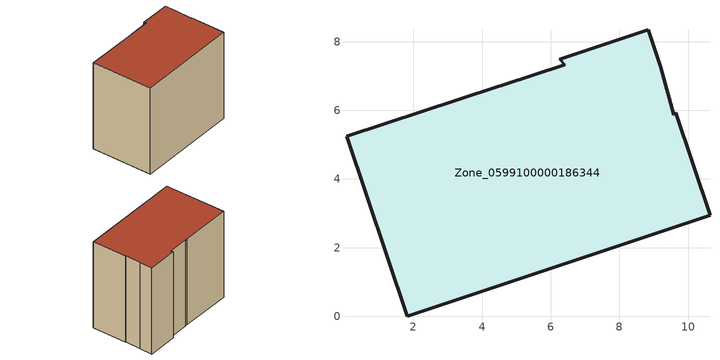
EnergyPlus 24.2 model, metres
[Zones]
Zone_0599100000186344
 floor ground (C_G): 9.64,5.93 10.64,2.94 1.82,0 0.05,5.24 4.44,6.68 4.58,6.73 6.4,7.32 6.26,7.48 8.84,8.35 9.2,7.26 9.58,5.88 z0.3
 wall outside (C_F): 9.2,7.26 8.84,8.35 6.26,7.48 6.4,7.32 4.58,6.73 4.44,6.68 0.05,5.24 1.82,0 10.64,2.94 9.64,5.93 9.58,5.88 9.2,7.26 z0.3:8.48
 roof outside (C_R): 10.64,2.94 9.64,5.93 9.58,5.88 9.2,7.26 8.84,8.35 6.26,7.48 6.4,7.32 4.58,6.73 4.44,6.68 0.05,5.24 1.82,0 z8.48
[BUILDING]
Pand.0599100000186344: North Axis=0; Terrain=City; Loads Convergence Tolerance Value=0.04; Temperature Convergence Tolerance Value=0.4; Solar Distribution=FullExterior; Maximum Number of Warmup Days=25; Minimum Number of Warmup Days=1
[Site:Location]
Rotterdam.The.Hague.AP_ZH_NLD Design_Conditions: Latitude=51.96; Longitude=4.45; Time Zone=1; Elevation=-4.5
[SITE:GROUNDTEMPERATURE:BUILDINGSURFACE]
18, 18, 18, 18, 18, 18, 18, 18, 18, 18, 18, 18
[MATERIAL] Thermal Absorptance=0.9; Solar Absorptance=0.7; Visible Absorptance=0.7
Name | Roughness | Thickness | Conductivity | Density | Specific Heat
G.TC.1965-1974 | MediumSmooth | 0.15 | 0.882353 | 540 | 1210
F.TC.1965-1974 | Rough | 0.3 | 0.697674 | 1920 | 840
R.TC.1965-1974 | MediumRough | 0.2 | 0.232558 | 1500 | 1000
[CONSTRUCTION]
C_G: G.TC.1965-1974
C_F: F.TC.1965-1974
C_R: R.TC.1965-1974
[ZONE]
Zone_0599100000186344: Type=1; Multiplier=1; Ceiling Height=Autocalculate; Volume=Autocalculate; Floor Area=autocalculate; Part of Total Floor Area=Yes
[ZONEINFILTRATION:DESIGNFLOWRATE]
Infil_Zone_0599100000186344: Zone or ZoneList or Space or SpaceList=Zone_0599100000186344; Schedule=AlwaysOn; Design Flow Rate Calculation Method=Flow/Area; Flow Rate per Floor Area=0.003; Constant Term Coefficient=1; Temperature Term Coefficient=0; Velocity Term Coefficient=0; Velocity Squared Term Coefficient=0
[HVACTEMPLATE:ZONE:IDEALLOADSAIRSYSTEM]
Zone_0599100000186344: Maximum Heating Supply Air Temperature=50; Minimum Cooling Supply Air Temperature=13; Maximum Heating Supply Air Humidity Ratio=0.0156; Minimum Cooling Supply Air Humidity Ratio=0.0077; Heating Limit=NoLimit; Cooling Limit=NoLimit; Dehumidification Control Type=ConstantSensibleHeatRatio; Cooling Sensible Heat Ratio=0.7; Dehumidification Setpoint=60; Humidification Control Type=None; Humidification Setpoint=30; Outdoor Air Method=None; Outdoor Air Flow Rate per Person=0.00944; Outdoor Air Flow Rate per Zone Floor Area=0; Outdoor Air Flow Rate per Zone=0; Demand Controlled Ventilation Type=None; Outdoor Air Economizer Type=NoEconomizer; Heat Recovery Type=None; Sensible Heat Recovery Effectiveness=0.7; Latent Heat Recovery Effectiveness=0.65
[ZONECONTROL:THERMOSTAT]
ThermostatControl_Zone_0599100000186344: Zone or ZoneList=Zone_0599100000186344; Control Type Schedule=DualSetpointControlType; Control 1=Thermostat_Zone_0599100000186344; Temperature Difference Between Cutout And Setpoint=0
[THERMOSTATSETPOINT:DUALSETPOINT]
Thermostat_Zone_0599100000186344: Heating Setpoint Temperature Schedule=HeatingSetpoint_Zone_0599100000186344; Cooling Setpoint Temperature Schedule=CoolingSetpoint_Zone_0599100000186344
[SCHEDULE:COMPACT]
HeatingSetpoint_Zone_0599100000186344: Through: 12/31, For: AllDays, Until: 24:00, 21
CoolingSetpoint_Zone_0599100000186344: Through: 12/31, For: AllDays, Until: 24:00, 24
DualSetpointControlType: Through: 12/31, For: AllDays, Until: 24:00, 4
AlwaysOn: Through: 12/31, For: AllDays, Until: 24:00, 1
